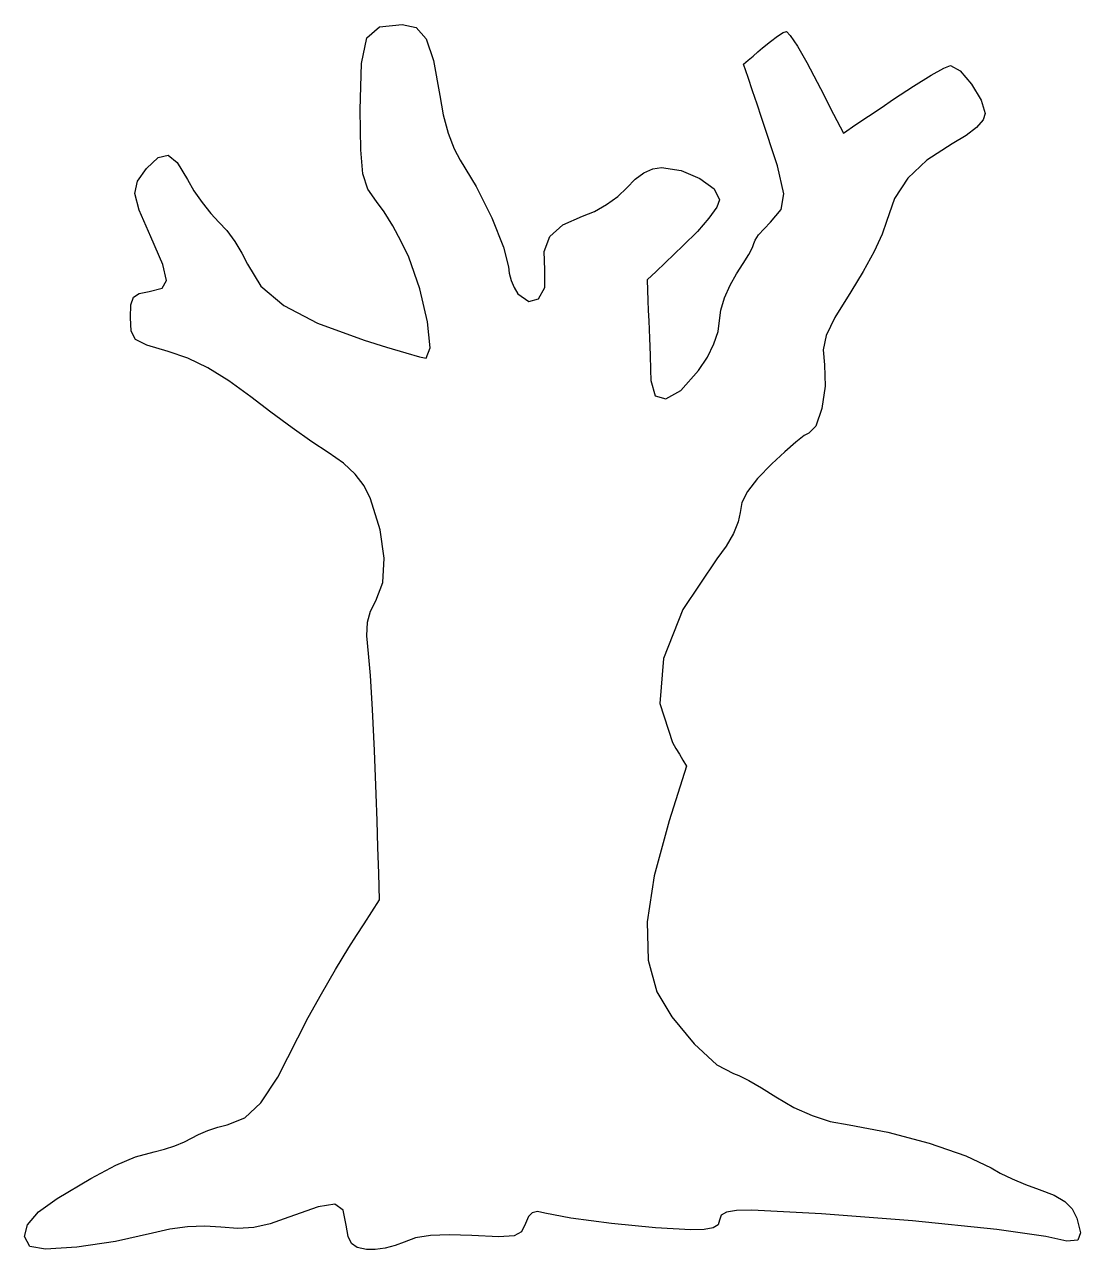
# Model space of a CAD drawing. Extents: x 562 to 686, y 690 to 833.
import ezdxf

# ---------------------------------------------------------------- set-up
doc = ezdxf.new("R2010")
doc.units = 0
doc.layers.get('0').update_dxf_attribs({"linetype": 'CONTINUOUS'})

msp = doc.modelspace()

# ---------------------------------------------------------------- linework, layer by layer
at = {"color": 7}
msp.add_lwpolyline([(562.896832, 689.95184), (562.277232, 691.15912), (562.621496, 692.53432), (563.905968, 694.03552), (566.106984, 695.62104), (570.051136, 697.956952), (572.985184, 699.512888), (575.327192, 700.489528), (577.495248, 701.08756), (578.705056, 701.399704), (579.937912, 701.808024), (581.049432, 702.25956), (581.895248, 702.7014), (582.725352, 703.138704), (583.79408, 703.577904), (584.9636, 703.967912), (586.096064, 704.25768), (588.146864, 705.081696), (590.039016, 706.843008), (592.032856, 709.861832), (594.388696, 714.4584), (595.603168, 716.848144), (597.138368, 719.6464), (598.797576, 722.504824), (600.384056, 725.07504), (601.283784, 726.47504), (602.183504, 727.87504), (603.083232, 729.27504), (603.98296, 730.67504), (603.884552, 733.77504), (603.786144, 736.87504), (603.687744, 739.97504), (603.589336, 743.07504), (603.395776, 748.21472), (603.159736, 753.0424), (602.911072, 757.01608), (602.679624, 759.59372), (602.496512, 761.673416), (602.558912, 763.278256), (602.891024, 764.586928), (603.517056, 765.778128), (604.345904, 767.946208), (604.516232, 770.78664), (604.037032, 774.11984), (602.917288, 777.76624), (602.16188, 779.309192), (601.11944, 780.68836), (599.728408, 781.97108), (597.927208, 783.224696), (596.03584, 784.470648), (593.69764, 786.113152), (591.2098, 787.938624), (588.869528, 789.733496), (586.285712, 791.627288), (583.813992, 793.14532), (581.44292, 794.29388), (579.161088, 795.079264), (576.64008, 795.81584), (575.31176, 796.499592), (574.794584, 797.473176), (574.706984, 799.079264), (574.779064, 800.5602), (575.082496, 801.441072), (575.748184, 801.903264), (576.907008, 802.128176), (578.429552, 802.500496), (578.960968, 803.423872), (578.513448, 805.305976), (577.099192, 808.55448), (575.74296, 811.654752), (575.231424, 813.642432), (575.529184, 815.08568), (576.600848, 816.552632), (577.988856, 817.856736), (579.131032, 818.11104), (580.21112, 817.266736), (581.412896, 815.27504), (582.1804, 813.952384), (583.132896, 812.568792), (584.149136, 811.28832), (585.107888, 810.27504), (586.03848, 809.267), (586.978056, 808.0008), (587.817088, 806.63832), (588.446032, 805.341448), (590.046808, 802.73792), (592.721048, 800.475496), (596.685368, 798.413064), (602.156408, 796.40948), (604.78972, 795.58072), (607.044168, 794.902032), (608.680168, 794.443464), (609.458136, 794.27504), (609.899272, 795.5134), (609.590088, 798.566312), (608.702216, 802.44056), (607.407296, 806.142904), (606.529304, 807.97952), (605.52276, 809.825272), (604.51192, 811.465472), (603.621016, 812.68544), (602.581424, 814.152368), (602.00576, 815.929144), (601.759224, 818.77344), (601.706984, 823.442952), (601.839696, 828.901088), (602.470808, 831.917328), (603.949832, 833.2044), (606.626248, 833.47504), (608.268872, 833.105104), (609.445616, 831.794672), (610.315984, 829.242808), (611.039488, 825.14856), (611.461544, 822.8822), (612.046456, 820.727096), (612.73028, 818.884664), (613.449088, 817.556352), (615.329336, 814.469752), (617.158416, 810.774848), (618.545352, 807.338592), (619.099168, 805.027944), (619.189936, 804.268256), (619.431648, 803.417392), (619.787432, 802.579344), (620.220416, 801.858144), (621.485064, 800.92664), (622.64452, 801.264904), (623.38496, 802.597024), (623.39296, 804.64708), (623.297808, 806.831048), (623.987688, 808.590568), (625.482272, 809.953752), (627.801224, 810.94872), (629.197544, 811.507848), (630.64256, 812.324096), (631.965792, 813.287856), (632.99676, 814.289488), (633.991024, 815.306496), (635.02592, 816.054944), (636.070912, 816.517056), (637.095448, 816.67504), (639.387952, 816.310536), (641.593088, 815.38712), (643.252384, 814.159944), (643.907368, 812.884152), (643.57096, 812.041928), (642.654984, 810.746552), (641.299352, 809.174608), (639.643944, 807.50268), (638.578088, 806.494768), (637.512232, 805.486848), (636.446376, 804.478936), (635.38052, 803.471016), (635.43132, 802.27152), (635.48212, 801.072024), (635.53292, 799.872528), (635.5838, 798.673032), (635.667496, 796.636464), (635.745096, 794.6382), (635.807896, 792.907848), (635.847256, 791.67504), (636.348008, 789.881528), (637.579816, 789.504184), (639.343064, 790.501664), (641.43812, 792.83264), (642.469824, 794.410312), (643.246848, 795.969072), (643.736808, 797.43172), (643.907328, 798.721008), (644.065144, 799.9362), (644.494824, 801.374088), (645.130768, 802.854912), (645.907328, 804.198928), (646.683896, 805.392576), (647.319832, 806.463968), (647.74952, 807.29588), (647.907328, 807.77112), (648.06388, 808.160872), (648.490128, 808.760056), (649.120984, 809.486992), (649.891336, 810.260016), (651.146288, 811.731312), (651.446648, 813.605912), (650.707768, 816.877376), (648.844968, 822.539304), (648.31056, 824.105376), (647.776144, 825.67144), (647.241736, 827.237512), (646.707328, 828.803576), (647.26848, 829.287512), (647.829632, 829.77144), (648.390784, 830.255376), (648.951936, 830.739304), (649.867304, 831.49064), (650.700336, 832.105408), (651.359176, 832.5202), (651.751936, 832.671608), (652.209632, 832.198904), (653.045272, 830.914032), (654.139984, 829.013248), (655.374888, 826.692816), (656.141776, 825.198976), (656.908664, 823.705144), (657.67556, 822.211304), (658.442448, 820.717464), (659.916528, 821.71216), (661.3906, 822.706856), (662.86468, 823.701552), (664.33876, 824.696248), (666.689584, 826.241136), (668.731584, 827.506272), (670.245768, 828.361088), (671.013136, 828.67504), (672.151672, 828.02076), (673.503624, 826.458808), (674.63388, 824.59048), (675.107328, 823.01708), (674.840728, 822.265952), (674.070928, 821.393528), (672.842944, 820.440912), (671.201784, 819.449232), (668.242688, 817.546544), (666.009936, 815.433112), (664.452648, 813.048544), (663.519936, 810.332432), (663.00724, 808.852752), (662.046304, 806.8046), (660.774632, 804.4586), (659.32972, 802.085352), (657.456296, 799.063288), (656.432816, 796.957104), (656.078128, 795.267904), (656.211056, 793.496784), (656.284656, 790.997288), (655.8998, 788.378272), (655.210872, 786.313072), (654.372224, 785.47504), (653.8522, 785.19204), (652.864032, 784.421496), (651.54952, 783.281088), (650.05048, 781.888504), (648.358984, 780.1448), (647.195248, 778.647208), (646.523344, 777.340864), (646.30736, 776.170896), (646.104872, 775.068024), (645.540832, 773.705216), (644.680368, 772.213016), (643.588632, 770.721976), (639.5842, 764.789272), (637.332584, 759.034368), (636.901232, 753.735168), (638.357584, 749.169576), (638.770136, 748.470344), (639.182696, 747.77112), (639.595248, 747.071888), (640.007808, 746.372656), (639.501928, 744.771272), (638.996048, 743.169888), (638.490176, 741.568496), (637.984296, 739.967112), (636.234448, 733.51028), (635.413448, 728.093264), (635.512032, 723.588624), (636.520904, 719.86888), (638.310928, 716.923976), (640.930016, 713.786744), (643.594816, 711.29212), (645.521976, 710.27504), (646.16692, 710.05948), (647.324168, 709.472568), (648.829752, 708.603936), (650.519664, 707.543216), (652.63892, 706.301464), (654.759592, 705.34484), (656.907232, 704.663536), (659.10736, 704.24776), (663.655032, 703.409184), (668.513976, 702.117224), (672.838328, 700.62804), (675.78224, 699.1978), (676.84064, 698.58952), (678.256672, 697.91112), (679.845312, 697.245384), (681.421512, 696.67508), (683.180896, 695.998), (684.4394, 695.25776), (685.293992, 694.38), (685.841624, 693.29064), (686.286552, 691.56888), (685.959224, 690.71184), (684.665928, 690.60432), (682.212944, 691.13104), (676.470056, 691.97112), (666.571928, 692.96608), (655.867912, 693.81592), (647.70736, 694.2208), (645.90344, 694.1864), (644.731656, 694.00288), (644.09772, 693.64192), (643.90736, 693.07504), (643.728808, 692.51632), (643.14788, 692.15272), (642.096696, 691.96104), (640.50736, 691.91784), (636.3598, 692.15056), (631.211328, 692.6628), (626.430144, 693.29672), (623.38448, 693.89416), (622.529016, 694.06312), (621.90776, 693.93792), (621.454584, 693.4828), (621.103376, 692.66216), (620.653864, 691.70312), (619.772688, 691.22024), (617.987584, 691.10824), (614.826248, 691.26168), (612.139104, 691.35496), (609.94632, 691.26216), (608.200504, 690.97848), (606.85424, 690.49936), (605.81, 690.08376), (604.632336, 689.78072), (603.465624, 689.61888), (602.45424, 689.62688), (601.360192, 689.85616), (600.667768, 690.32192), (600.269184, 691.15216), (600.056672, 692.47488), (599.683656, 694.23848), (598.725064, 694.94152), (596.752352, 694.6432), (593.336976, 693.40272), (591.142312, 692.63568), (589.203608, 692.20328), (587.327264, 692.07704), (585.319656, 692.22864), (583.440272, 692.35792), (581.419312, 692.28352), (579.348528, 692.01296), (577.319656, 691.55416), (572.967, 690.5776), (568.439704, 689.91032), (564.746768, 689.66432), (562.896832, 689.95184)], dxfattribs=at)

doc.saveas('drawing.dxf')
